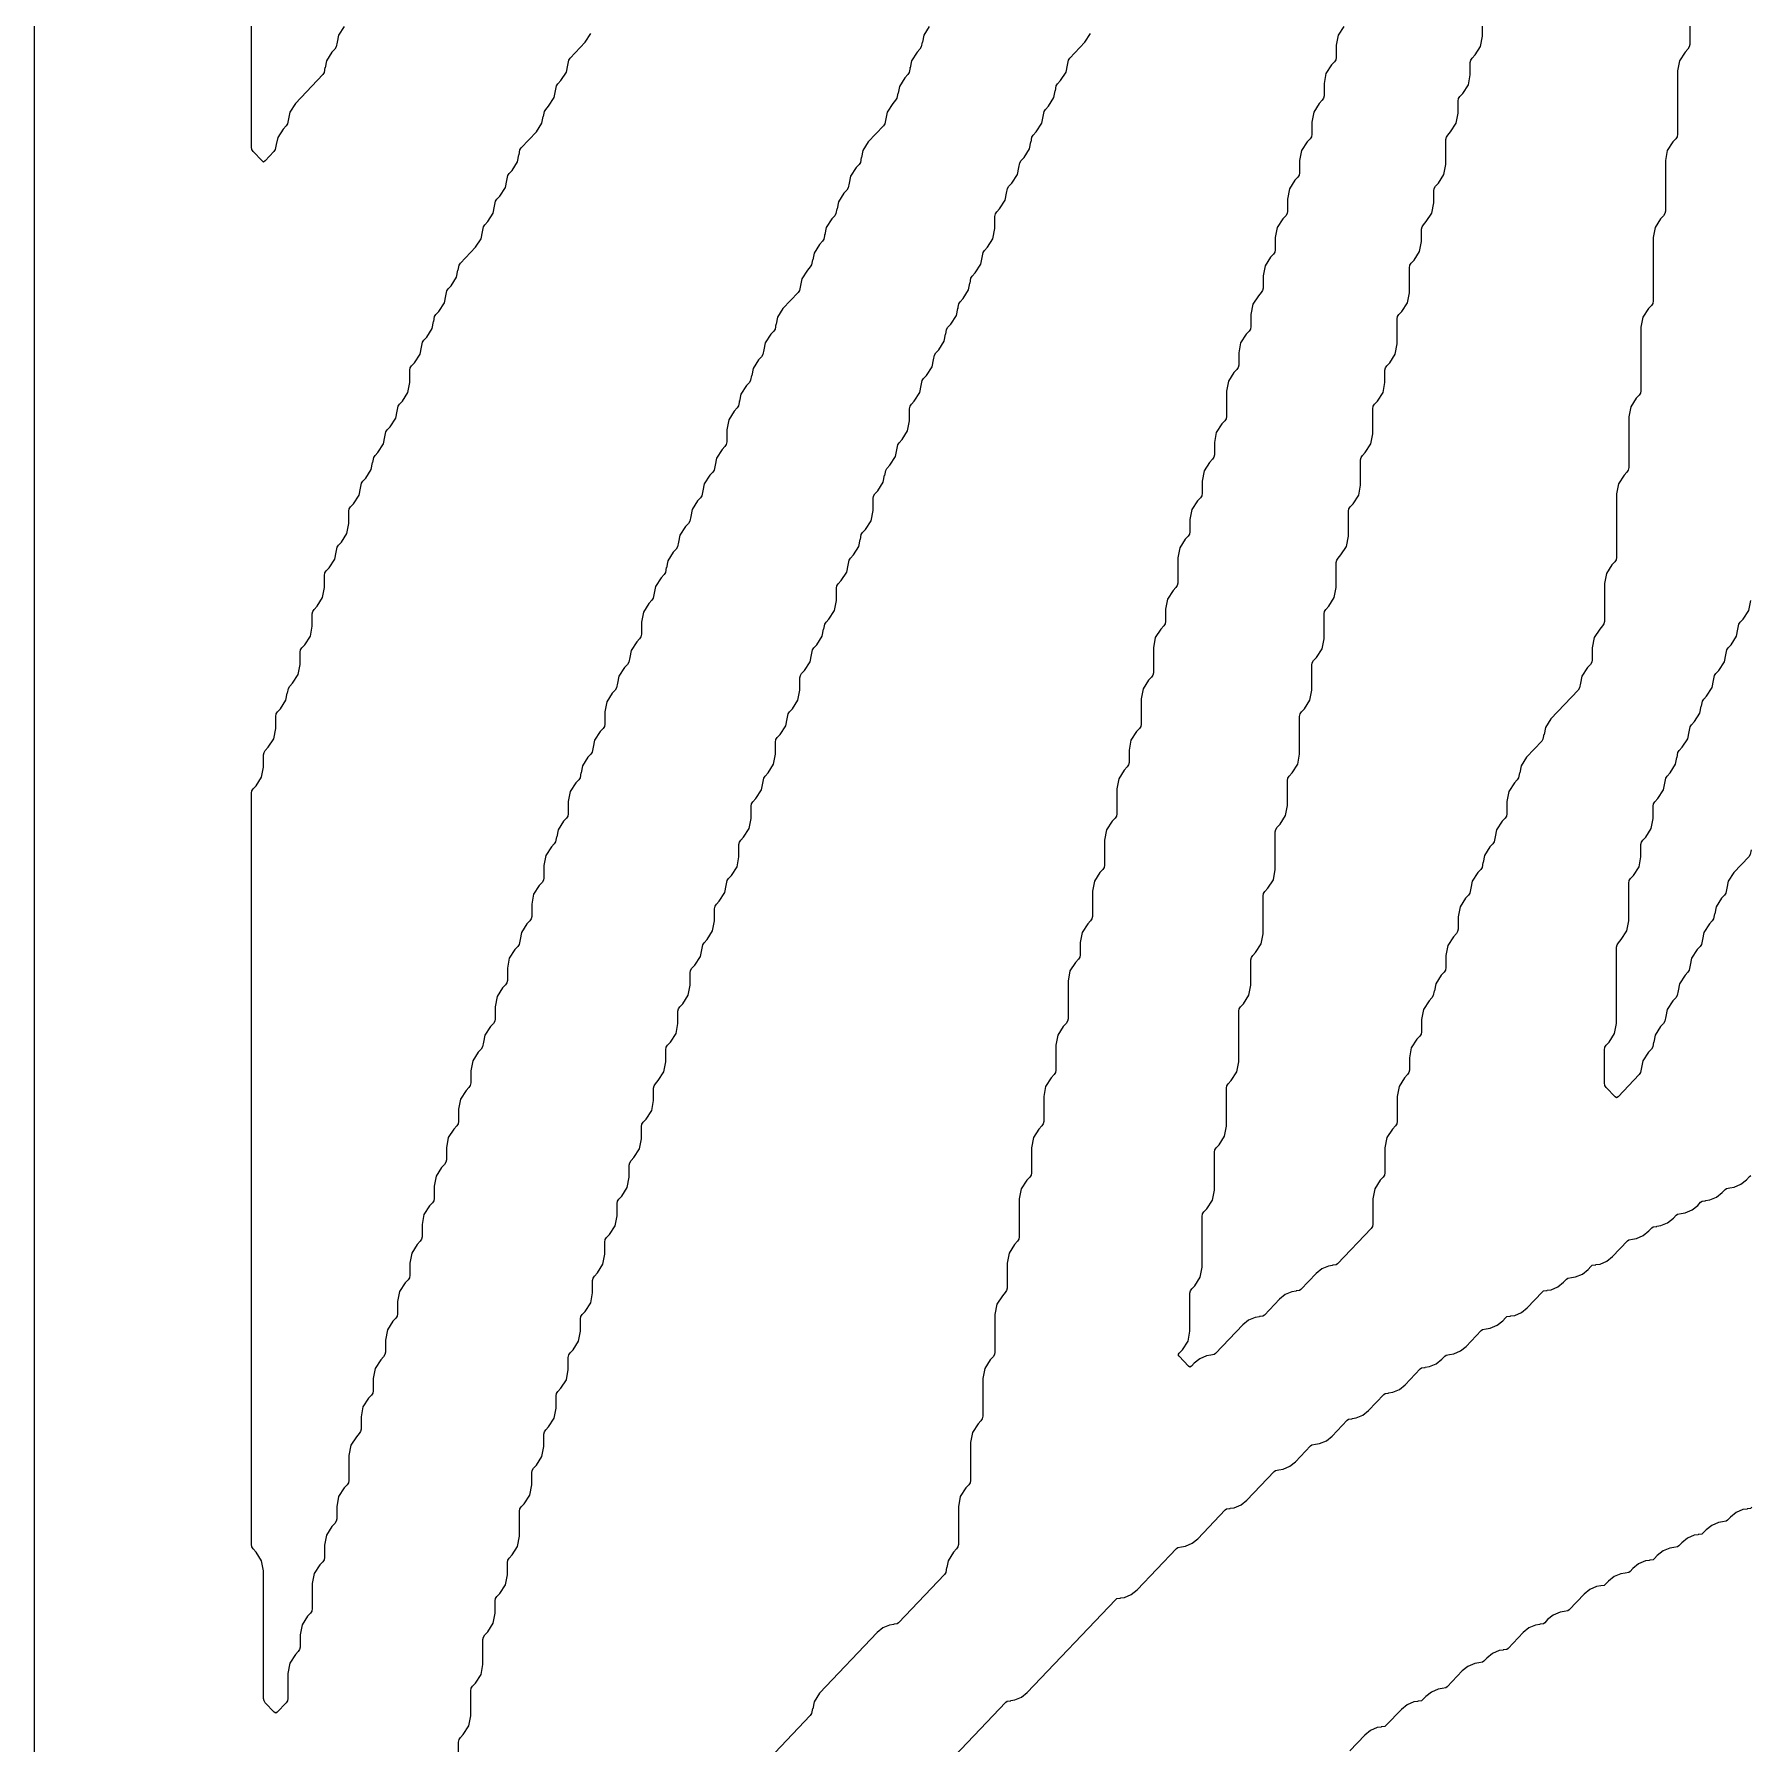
# Model space of a CAD drawing. Header units: millimetres. Extents: x 0 to 63, y 0 to 126.
# Drawn here: x 0 to 31.63, y 31.02 to 62.53 of the extents above; entities that cross this region are included whole.
import ezdxf

# ---------------------------------------------------------------- set-up
doc = ezdxf.new("R2010")
doc.units = ezdxf.units.MM
doc.layers.add('CUT', color=1, linetype='Continuous')

msp = doc.modelspace()

# ---------------------------------------------------------------- linework, layer by layer
at = {"layer": 'CUT'}
msp.add_lwpolyline([(50.134, 126), (42.134, 126), (42.134, 123), (21.134, 123), (21.134, 126), (13.134, 126), (13.134, 123), (0, 123), (0, 3), (13.134, 3), (13.134, 0), (21.134, 0), (21.134, 3), (42.134, 3), (42.134, 0), (50.134, 0), (50.134, 3), (63.2679, 3), (63.2679, 123), (50.134, 123)], close=True, dxfattribs=at)
for points in [[(5.7103, 62.6722), (5.6084, 62.5132), (5.5837, 62.3852), (5.5817, 62.3856), (5.5642, 62.2945), (5.5398, 62.2566), (5.4856, 62.1996), (5.3837, 62.0406), (5.3591, 61.9126), (5.357, 61.913), (5.3395, 61.822), (5.3152, 61.784), (4.8116, 61.2545), (4.7097, 61.0954), (4.6851, 60.9675), (4.683, 60.9679), (4.6655, 60.8768), (4.6412, 60.8389), (4.587, 60.7819), (4.485, 60.6229), (4.4604, 60.4949), (4.4583, 60.4953), (4.4408, 60.4042), (4.4165, 60.3663), (4.2527, 60.194), (4.2247, 60.1728), (4.1967, 60.194), (4.0328, 60.3663), (4.0085, 60.4042), (4, 60.4485), (4, 62.9523)], [(30.5106, 63.0365), (30.5106, 62.3388), (30.5021, 62.2945), (30.4778, 62.2566), (30.4236, 62.1996), (30.3217, 62.0406), (30.286, 61.8551), (30.286, 60.6848), (30.2775, 60.6405), (30.2531, 60.6026), (30.199, 60.5456), (30.097, 60.3866), (30.0613, 60.2011), (30.0613, 59.2671), (30.0528, 59.2228), (30.0285, 59.1849), (29.9743, 59.1279), (29.8723, 58.9689), (29.8366, 58.7834), (29.8366, 57.6131), (29.8281, 57.5688), (29.8038, 57.5309), (29.7496, 57.4739), (29.6477, 57.3149), (29.612, 57.1294), (29.612, 55.959), (29.6035, 55.9148), (29.5791, 55.8769), (29.525, 55.8199), (29.423, 55.6608), (29.3873, 55.4753), (29.3873, 54.5413), (29.3788, 54.4971), (29.3545, 54.4591), (29.3003, 54.4022), (29.1983, 54.2431), (29.1626, 54.0576), (29.1626, 52.8873), (29.1541, 52.8431), (29.1298, 52.8051), (29.0756, 52.7481), (28.9737, 52.5891), (28.938, 52.4036), (28.938, 51.7059), (28.9295, 51.6616), (28.9051, 51.6237), (28.851, 51.5667), (28.749, 51.4077), (28.7133, 51.2222), (28.7133, 50.997), (28.7048, 50.9528), (28.6805, 50.9148), (28.6263, 50.8578), (28.5243, 50.6988), (28.4997, 50.5708), (28.4976, 50.5712), (28.4801, 50.4802), (28.4558, 50.4423), (27.9523, 49.9127), (27.8503, 49.7537), (27.8257, 49.6257), (27.8236, 49.6261), (27.8061, 49.535), (27.7818, 49.4971), (27.503, 49.2038), (27.401, 49.0448), (27.3764, 48.9168), (27.3743, 48.9172), (27.3568, 48.8262), (27.3325, 48.7882), (27.2783, 48.7313), (27.1763, 48.5722), (27.1406, 48.3867), (27.1406, 48.1616), (27.1321, 48.1173), (27.1078, 48.0794), (27.0536, 48.0224), (26.9517, 47.8634), (26.927, 47.7354), (26.925, 47.7358), (26.9075, 47.6448), (26.8831, 47.6068), (26.829, 47.5498), (26.727, 47.3908), (26.7024, 47.2628), (26.7003, 47.2632), (26.6828, 47.1722), (26.6585, 47.1342), (26.6043, 47.0773), (26.5023, 46.9182), (26.4777, 46.7903), (26.4756, 46.7907), (26.4581, 46.6996), (26.4338, 46.6617), (26.3796, 46.6047), (26.2777, 46.4457), (26.242, 46.2602), (26.242, 46.035), (26.2335, 45.9907), (26.2091, 45.9528), (26.155, 45.8958), (26.053, 45.7368), (26.0173, 45.5513), (26.0173, 45.3261), (26.0088, 45.2819), (25.9845, 45.2439), (25.9303, 45.187), (25.8283, 45.0279), (25.8037, 44.9), (25.8016, 44.9004), (25.7841, 44.8093), (25.7598, 44.7714), (25.7056, 44.7144), (25.6037, 44.5554), (25.568, 44.3699), (25.568, 44.1447), (25.5595, 44.1004), (25.5351, 44.0625), (25.481, 44.0055), (25.379, 43.8465), (25.3433, 43.661), (25.3433, 43.4358), (25.3348, 43.3916), (25.3105, 43.3536), (25.2563, 43.2967), (25.1543, 43.1376), (25.1186, 42.9521), (25.1186, 42.4907), (25.1101, 42.4464), (25.0858, 42.4085), (25.0316, 42.3515), (24.9297, 42.1925), (24.894, 42.007), (24.894, 41.5455), (24.8855, 41.5013), (24.8611, 41.4634), (24.807, 41.4064), (24.705, 41.2473), (24.6693, 41.0618), (24.6693, 40.6004), (24.6608, 40.5561), (24.6365, 40.5182), (24.0186, 39.8684), (23.9935, 39.8482), (23.928, 39.8393), (23.9284, 39.8362), (23.8517, 39.8257), (23.7279, 39.7726), (23.6228, 39.6884), (23.3446, 39.3958), (23.3195, 39.3757), (23.254, 39.3668), (23.2544, 39.3636), (23.1777, 39.3532), (23.0539, 39.3001), (22.9488, 39.2158), (22.6706, 38.9232), (22.6455, 38.9031), (22.58, 38.8942), (22.5804, 38.891), (22.5037, 38.8806), (22.3799, 38.8275), (22.2748, 38.7433), (21.772, 38.2144), (21.7468, 38.1942), (21.6813, 38.1853), (21.6817, 38.1822), (21.605, 38.1717), (21.4813, 38.1186), (21.3762, 38.0344), (21.3273, 37.983), (21.2993, 37.9618), (21.2713, 37.983), (21.1009, 38.1623), (21.0817, 38.1899), (21.1009, 38.2175), (21.1617, 38.2814), (21.2636, 38.4404), (21.2993, 38.6259), (21.2993, 39.3237), (21.3078, 39.3679), (21.3322, 39.4058), (21.3863, 39.4628), (21.4883, 39.6219), (21.524, 39.8074), (21.524, 40.7414), (21.5325, 40.7856), (21.5568, 40.8236), (21.611, 40.8805), (21.713, 41.0396), (21.7487, 41.2251), (21.7487, 41.9228), (21.7572, 41.9671), (21.7815, 42.005), (21.8357, 42.062), (21.9376, 42.221), (21.9733, 42.4065), (21.9733, 43.1042), (21.9818, 43.1485), (22.0062, 43.1864), (22.0603, 43.2434), (22.1623, 43.4024), (22.198, 43.5879), (22.198, 44.522), (22.2065, 44.5662), (22.2308, 44.6042), (22.285, 44.6611), (22.387, 44.8202), (22.4226, 45.0057), (22.4226, 45.4671), (22.4312, 45.5114), (22.4555, 45.5493), (22.5097, 45.6063), (22.6116, 45.7653), (22.6473, 45.9508), (22.6473, 46.6485), (22.6558, 46.6928), (22.6802, 46.7307), (22.7343, 46.7877), (22.8363, 46.9467), (22.872, 47.1323), (22.872, 47.83), (22.8805, 47.8742), (22.9048, 47.9122), (22.959, 47.9692), (23.061, 48.1282), (23.0966, 48.3137), (23.0966, 48.7751), (23.1052, 48.8194), (23.1295, 48.8573), (23.1837, 48.9143), (23.2856, 49.0733), (23.3213, 49.2588), (23.3213, 49.9566), (23.3298, 50.0008), (23.3542, 50.0388), (23.4083, 50.0957), (23.5103, 50.2548), (23.546, 50.4403), (23.546, 50.9017), (23.5545, 50.946), (23.5788, 50.9839), (23.633, 51.0409), (23.735, 51.1999), (23.7706, 51.3854), (23.7706, 51.8469), (23.7792, 51.8911), (23.8035, 51.9291), (23.8577, 51.986), (23.9596, 52.1451), (23.9953, 52.3306), (23.9953, 52.792), (24.0038, 52.8363), (24.0282, 52.8742), (24.0823, 52.9312), (24.1843, 53.0902), (24.22, 53.2757), (24.22, 53.7372), (24.2285, 53.7814), (24.2528, 53.8193), (24.307, 53.8763), (24.409, 54.0354), (24.4446, 54.2209), (24.4446, 54.6823), (24.4532, 54.7266), (24.4775, 54.7645), (24.5317, 54.8215), (24.6336, 54.9805), (24.6693, 55.166), (24.6693, 55.6274), (24.6778, 55.6717), (24.7022, 55.7096), (24.7563, 55.7666), (24.8583, 55.9256), (24.894, 56.1112), (24.894, 56.3363), (24.9025, 56.3806), (24.9268, 56.4185), (24.981, 56.4755), (25.083, 56.6345), (25.1186, 56.82), (25.1186, 57.2815), (25.1272, 57.3257), (25.1515, 57.3637), (25.2057, 57.4206), (25.3076, 57.5797), (25.3433, 57.7652), (25.3433, 58.2266), (25.3518, 58.2709), (25.3762, 58.3088), (25.4303, 58.3658), (25.5323, 58.5248), (25.568, 58.7103), (25.568, 58.9355), (25.5765, 58.9797), (25.6008, 59.0177), (25.655, 59.0746), (25.757, 59.2337), (25.7926, 59.4192), (25.7926, 59.6443), (25.8012, 59.6886), (25.8255, 59.7265), (25.8797, 59.7835), (25.9816, 59.9425), (26.0173, 60.128), (26.0173, 60.5895), (26.0258, 60.6337), (26.0502, 60.6717), (26.1043, 60.7286), (26.2063, 60.8877), (26.242, 61.0732), (26.242, 61.2983), (26.2505, 61.3426), (26.2748, 61.3805), (26.329, 61.4375), (26.431, 61.5965), (26.4666, 61.782), (26.4666, 62.0072), (26.4752, 62.0515), (26.4995, 62.0894), (26.5537, 62.1464), (26.6556, 62.3054), (26.6913, 62.4909), (26.6913, 62.7161)], [(16.4943, 62.6722), (16.3923, 62.5132), (16.3677, 62.3852), (16.3657, 62.3856), (16.3481, 62.2945), (16.3238, 62.2566), (16.2696, 62.1996), (16.1677, 62.0406), (16.1431, 61.9126), (16.141, 61.913), (16.1235, 61.822), (16.0992, 61.784), (16.045, 61.727), (15.943, 61.568), (15.9184, 61.44), (15.9163, 61.4404), (15.8988, 61.3494), (15.8745, 61.3115), (15.8203, 61.2545), (15.7183, 61.0954), (15.6937, 60.9675), (15.6917, 60.9679), (15.6741, 60.8768), (15.6498, 60.8389), (15.371, 60.5456), (15.269, 60.3866), (15.2444, 60.2586), (15.2423, 60.259), (15.2248, 60.168), (15.2005, 60.13), (15.1463, 60.073), (15.0443, 59.914), (15.0197, 59.786), (15.0177, 59.7864), (15.0001, 59.6954), (14.9758, 59.6574), (14.9216, 59.6005), (14.8197, 59.4414), (14.7951, 59.3135), (14.793, 59.3139), (14.7755, 59.2228), (14.7512, 59.1849), (14.697, 59.1279), (14.595, 58.9689), (14.5704, 58.8409), (14.5683, 58.8413), (14.5508, 58.7502), (14.5265, 58.7123), (14.4723, 58.6553), (14.3703, 58.4963), (14.3457, 58.3683), (14.3437, 58.3687), (14.3261, 58.2777), (14.3018, 58.2397), (14.2476, 58.1827), (14.1457, 58.0237), (14.1211, 57.8957), (14.119, 57.8961), (14.1015, 57.8051), (14.0772, 57.7672), (13.7983, 57.4739), (13.6963, 57.3149), (13.6717, 57.1869), (13.6697, 57.1873), (13.6521, 57.0962), (13.6278, 57.0583), (13.5736, 57.0013), (13.4717, 56.8423), (13.4471, 56.7143), (13.445, 56.7147), (13.4275, 56.6237), (13.4032, 56.5857), (13.349, 56.5287), (13.247, 56.3697), (13.2224, 56.2417), (13.2203, 56.2421), (13.2028, 56.1511), (13.1785, 56.1131), (13.1243, 56.0562), (13.0223, 55.8971), (12.9977, 55.7692), (12.9957, 55.7696), (12.9781, 55.6785), (12.9538, 55.6406), (12.8996, 55.5836), (12.7977, 55.4246), (12.762, 55.2391), (12.762, 55.0139), (12.7535, 54.9696), (12.7292, 54.9317), (12.675, 54.8747), (12.573, 54.7157), (12.5484, 54.5877), (12.5463, 54.5881), (12.5288, 54.4971), (12.5045, 54.4591), (12.4503, 54.4022), (12.3483, 54.2431), (12.3237, 54.1152), (12.3217, 54.1156), (12.3041, 54.0245), (12.2798, 53.9866), (12.2256, 53.9296), (12.1237, 53.7706), (12.0991, 53.6426), (12.097, 53.643), (12.0795, 53.5519), (12.0552, 53.514), (12.001, 53.457), (11.899, 53.298), (11.8744, 53.17), (11.8723, 53.1704), (11.8548, 53.0794), (11.8305, 53.0414), (11.7763, 52.9844), (11.6743, 52.8254), (11.6497, 52.6974), (11.6477, 52.6978), (11.6301, 52.6068), (11.6058, 52.5688), (11.5516, 52.5119), (11.4497, 52.3528), (11.4251, 52.2249), (11.423, 52.2253), (11.4055, 52.1342), (11.3812, 52.0963), (11.327, 52.0393), (11.225, 51.8803), (11.1893, 51.6948), (11.1893, 51.4696), (11.1808, 51.4253), (11.1565, 51.3874), (11.1023, 51.3304), (11.0003, 51.1714), (10.9757, 51.0434), (10.9737, 51.0438), (10.9561, 50.9528), (10.9318, 50.9148), (10.8776, 50.8578), (10.7757, 50.6988), (10.7511, 50.5708), (10.749, 50.5712), (10.7315, 50.4802), (10.7072, 50.4423), (10.653, 50.3853), (10.551, 50.2262), (10.5153, 50.0407), (10.5153, 49.8156), (10.5068, 49.7713), (10.4825, 49.7334), (10.4283, 49.6764), (10.3263, 49.5174), (10.3017, 49.3894), (10.2997, 49.3898), (10.2821, 49.2988), (10.2578, 49.2608), (10.2036, 49.2038), (10.1017, 49.0448), (10.0771, 48.9168), (10.075, 48.9172), (10.0575, 48.8262), (10.0332, 48.7882), (9.979, 48.7313), (9.877, 48.5722), (9.8413, 48.3867), (9.8413, 48.1616), (9.8328, 48.1173), (9.8085, 48.0794), (9.7543, 48.0224), (9.6523, 47.8634), (9.6277, 47.7354), (9.6257, 47.7358), (9.6081, 47.6448), (9.5838, 47.6068), (9.5296, 47.5498), (9.4277, 47.3908), (9.392, 47.2053), (9.392, 46.9801), (9.3835, 46.9359), (9.3592, 46.898), (9.305, 46.841), (9.203, 46.6819), (9.1673, 46.4964), (9.1673, 46.2713), (9.1588, 46.227), (9.1345, 46.1891), (9.0803, 46.1321), (8.9783, 45.9731), (8.9537, 45.8451), (8.9517, 45.8455), (8.9341, 45.7545), (8.9098, 45.7165), (8.8556, 45.6595), (8.7537, 45.5005), (8.718, 45.315), (8.718, 45.0898), (8.7095, 45.0456), (8.6852, 45.0077), (8.631, 44.9507), (8.529, 44.7916), (8.4933, 44.6061), (8.4933, 44.381), (8.4848, 44.3367), (8.4605, 44.2988), (8.4063, 44.2418), (8.3043, 44.0828), (8.2797, 43.9548), (8.2777, 43.9552), (8.2601, 43.8642), (8.2358, 43.8262), (8.1816, 43.7692), (8.0797, 43.6102), (8.044, 43.4247), (8.044, 43.1996), (8.0355, 43.1553), (8.0112, 43.1174), (7.957, 43.0604), (7.855, 42.9014), (7.8193, 42.7158), (7.8193, 42.4907), (7.8108, 42.4464), (7.7865, 42.4085), (7.7323, 42.3515), (7.6303, 42.1925), (7.5947, 42.007), (7.5947, 41.7818), (7.5862, 41.7376), (7.5618, 41.6996), (7.5076, 41.6427), (7.4057, 41.4836), (7.37, 41.2981), (7.37, 41.073), (7.3615, 41.0287), (7.3372, 40.9908), (7.283, 40.9338), (7.181, 40.7748), (7.1453, 40.5893), (7.1453, 40.3641), (7.1368, 40.3199), (7.1125, 40.2819), (7.0583, 40.2249), (6.9563, 40.0659), (6.9207, 39.8804), (6.9207, 39.6553), (6.9122, 39.611), (6.8878, 39.5731), (6.8336, 39.5161), (6.7317, 39.3571), (6.696, 39.1715), (6.696, 38.9464), (6.6875, 38.9021), (6.6632, 38.8642), (6.609, 38.8072), (6.507, 38.6482), (6.4713, 38.4627), (6.4713, 38.2375), (6.4628, 38.1933), (6.4385, 38.1553), (6.3843, 38.0984), (6.2824, 37.9393), (6.2467, 37.7538), (6.2467, 37.5287), (6.2382, 37.4844), (6.2138, 37.4465), (6.1596, 37.3895), (6.0577, 37.2305), (6.022, 37.045), (6.022, 36.8198), (6.0135, 36.7756), (5.9892, 36.7376), (5.935, 36.6806), (5.833, 36.5216), (5.7973, 36.3361), (5.7973, 35.8747), (5.7888, 35.8304), (5.7645, 35.7925), (5.7103, 35.7355), (5.6084, 35.5765), (5.5727, 35.391), (5.5727, 35.1658), (5.5642, 35.1215), (5.5398, 35.0836), (5.4856, 35.0266), (5.3837, 34.8676), (5.348, 34.6821), (5.348, 34.4569), (5.3395, 34.4127), (5.3152, 34.3747), (5.261, 34.3178), (5.159, 34.1587), (5.1233, 33.9732), (5.1233, 33.5118), (5.1148, 33.4675), (5.0905, 33.4296), (5.0363, 33.3726), (4.9344, 33.2136), (4.8987, 33.0281), (4.8987, 32.8029), (4.8902, 32.7587), (4.8658, 32.7207), (4.8116, 32.6638), (4.7097, 32.5047), (4.674, 32.3192), (4.674, 31.8578), (4.6655, 31.8135), (4.6412, 31.7756), (4.4773, 31.6033), (4.4493, 31.5821), (4.4213, 31.6033), (4.2575, 31.7756), (4.2332, 31.8135), (4.2247, 31.8578), (4.2247, 34.2095), (4.189, 34.395), (4.087, 34.5541), (4.0328, 34.611), (4.0085, 34.649), (4, 34.6932), (4, 48.5388), (4.0085, 48.5831), (4.0328, 48.621), (4.087, 48.678), (4.189, 48.837), (4.2247, 49.0225), (4.2247, 49.2477), (4.2332, 49.292), (4.2575, 49.3299), (4.3117, 49.3869), (4.4136, 49.5459), (4.4493, 49.7314), (4.4493, 49.9566), (4.4578, 50.0008), (4.4822, 50.0388), (4.5364, 50.0957), (4.6383, 50.2548), (4.6629, 50.3827), (4.665, 50.3823), (4.6825, 50.4734), (4.7068, 50.5113), (4.761, 50.5683), (4.863, 50.7273), (4.8987, 50.9128), (4.8987, 51.138), (4.9072, 51.1823), (4.9315, 51.2202), (4.9857, 51.2772), (5.0876, 51.4362), (5.1233, 51.6217), (5.1233, 51.8469), (5.1318, 51.8911), (5.1562, 51.9291), (5.2103, 51.986), (5.3123, 52.1451), (5.348, 52.3306), (5.348, 52.5557), (5.3565, 52.6), (5.3808, 52.6379), (5.435, 52.6949), (5.537, 52.8539), (5.5616, 52.9819), (5.5637, 52.9815), (5.5812, 53.0725), (5.6055, 53.1105), (5.6597, 53.1675), (5.7616, 53.3265), (5.7973, 53.512), (5.7973, 53.7372), (5.8058, 53.7814), (5.8302, 53.8193), (5.8843, 53.8763), (5.9863, 54.0354), (6.0109, 54.1633), (6.013, 54.1629), (6.0305, 54.254), (6.0548, 54.2919), (6.109, 54.3489), (6.211, 54.5079), (6.2356, 54.6359), (6.2377, 54.6355), (6.2552, 54.7266), (6.2795, 54.7645), (6.3337, 54.8215), (6.4356, 54.9805), (6.4603, 55.1085), (6.4623, 55.1081), (6.4798, 55.1991), (6.5042, 55.2371), (6.5583, 55.2941), (6.6603, 55.4531), (6.6849, 55.581), (6.687, 55.5807), (6.7045, 55.6717), (6.7288, 55.7096), (6.783, 55.7666), (6.885, 55.9256), (6.9207, 56.1112), (6.9207, 56.3363), (6.9292, 56.3806), (6.9535, 56.4185), (7.0077, 56.4755), (7.1096, 56.6345), (7.1343, 56.7625), (7.1363, 56.7621), (7.1538, 56.8531), (7.1782, 56.8911), (7.2323, 56.9481), (7.3343, 57.1071), (7.3589, 57.2351), (7.361, 57.2347), (7.3785, 57.3257), (7.4028, 57.3637), (7.457, 57.4206), (7.559, 57.5797), (7.5836, 57.7076), (7.5857, 57.7072), (7.6032, 57.7983), (7.6275, 57.8362), (7.6817, 57.8932), (7.7836, 58.0522), (7.8083, 58.1802), (7.8103, 58.1798), (7.8278, 58.2709), (7.8522, 58.3088), (8.131, 58.6021), (8.233, 58.7611), (8.2576, 58.8891), (8.2597, 58.8887), (8.2772, 58.9797), (8.3015, 59.0177), (8.3557, 59.0746), (8.4576, 59.2337), (8.4823, 59.3616), (8.4843, 59.3612), (8.5018, 59.4523), (8.5262, 59.4902), (8.5803, 59.5472), (8.6823, 59.7062), (8.7069, 59.8342), (8.709, 59.8338), (8.7265, 59.9249), (8.7508, 59.9628), (8.805, 60.0198), (8.907, 60.1788), (8.9316, 60.3068), (8.9337, 60.3064), (8.9512, 60.3974), (8.9755, 60.4354), (9.2543, 60.7286), (9.3563, 60.8877), (9.3809, 61.0156), (9.383, 61.0153), (9.4005, 61.1063), (9.4248, 61.1442), (9.479, 61.2012), (9.581, 61.3602), (9.6056, 61.4882), (9.6077, 61.4878), (9.6252, 61.5789), (9.6495, 61.6168), (9.7037, 61.6738), (9.8056, 61.8328), (9.8303, 61.9608), (9.8323, 61.9604), (9.8498, 62.0515), (9.8742, 62.0894), (10.153, 62.3827), (10.255, 62.5417)], [(24.133, 62.6722), (24.031, 62.5132), (23.9953, 62.3277), (23.9953, 62.1025), (23.9868, 62.0583), (23.9625, 62.0203), (23.9083, 61.9633), (23.8063, 61.8043), (23.7706, 61.6188), (23.7706, 61.3936), (23.7621, 61.3494), (23.7378, 61.3115), (23.6836, 61.2545), (23.5817, 61.0954), (23.546, 60.9099), (23.546, 60.6848), (23.5375, 60.6405), (23.5131, 60.6026), (23.459, 60.5456), (23.357, 60.3866), (23.3213, 60.2011), (23.3213, 59.9759), (23.3128, 59.9317), (23.2885, 59.8937), (23.2343, 59.8368), (23.1323, 59.6777), (23.0966, 59.4922), (23.0966, 59.2671), (23.0881, 59.2228), (23.0638, 59.1849), (23.0096, 59.1279), (22.9077, 58.9689), (22.872, 58.7834), (22.872, 58.5582), (22.8635, 58.5139), (22.8391, 58.476), (22.785, 58.419), (22.683, 58.26), (22.6473, 58.0745), (22.6473, 57.8493), (22.6388, 57.8051), (22.6145, 57.7672), (22.5603, 57.7102), (22.4583, 57.5511), (22.4226, 57.3656), (22.4226, 57.1405), (22.4141, 57.0962), (22.3898, 57.0583), (22.3356, 57.0013), (22.2337, 56.8423), (22.198, 56.6568), (22.198, 56.4316), (22.1895, 56.3874), (22.1651, 56.3494), (22.111, 56.2924), (22.009, 56.1334), (21.9733, 55.9479), (21.9733, 55.4865), (21.9648, 55.4422), (21.9405, 55.4043), (21.8863, 55.3473), (21.7843, 55.1883), (21.7487, 55.0028), (21.7487, 54.7776), (21.7401, 54.7334), (21.7158, 54.6954), (21.6616, 54.6384), (21.5597, 54.4794), (21.524, 54.2939), (21.524, 54.0688), (21.5155, 54.0245), (21.4911, 53.9866), (21.437, 53.9296), (21.335, 53.7706), (21.2993, 53.585), (21.2993, 53.3599), (21.2908, 53.3156), (21.2665, 53.2777), (21.2123, 53.2207), (21.1103, 53.0617), (21.0747, 52.8762), (21.0747, 52.4147), (21.0661, 52.3705), (21.0418, 52.3326), (20.9876, 52.2756), (20.8857, 52.1165), (20.85, 51.931), (20.85, 51.7059), (20.8415, 51.6616), (20.8171, 51.6237), (20.763, 51.5667), (20.661, 51.4077), (20.6253, 51.2222), (20.6253, 50.7607), (20.6168, 50.7165), (20.5925, 50.6785), (20.5383, 50.6216), (20.4363, 50.4625), (20.4007, 50.277), (20.4007, 49.8156), (20.3921, 49.7713), (20.3678, 49.7334), (20.3136, 49.6764), (20.2117, 49.5174), (20.176, 49.3319), (20.176, 49.1067), (20.1675, 49.0625), (20.1431, 49.0245), (20.089, 48.9676), (19.987, 48.8085), (19.9513, 48.623), (19.9513, 48.1616), (19.9428, 48.1173), (19.9185, 48.0794), (19.8643, 48.0224), (19.7623, 47.8634), (19.7267, 47.6779), (19.7267, 47.2164), (19.7181, 47.1722), (19.6938, 47.1342), (19.6396, 47.0773), (19.5377, 46.9182), (19.502, 46.7327), (19.502, 46.2713), (19.4935, 46.227), (19.4691, 46.1891), (19.415, 46.1321), (19.313, 45.9731), (19.2773, 45.7876), (19.2773, 45.5624), (19.2688, 45.5182), (19.2445, 45.4802), (19.1903, 45.4232), (19.0883, 45.2642), (19.0527, 45.0787), (19.0527, 44.381), (19.0441, 44.3367), (19.0198, 44.2988), (18.9656, 44.2418), (18.8637, 44.0828), (18.828, 43.8973), (18.828, 43.4358), (18.8195, 43.3916), (18.7951, 43.3536), (18.741, 43.2967), (18.639, 43.1376), (18.6033, 42.9521), (18.6033, 42.4907), (18.5948, 42.4464), (18.5705, 42.4085), (18.5163, 42.3515), (18.4143, 42.1925), (18.3787, 42.007), (18.3787, 41.5455), (18.3701, 41.5013), (18.3458, 41.4634), (18.2916, 41.4064), (18.1897, 41.2473), (18.154, 41.0618), (18.154, 40.3641), (18.1455, 40.3199), (18.1211, 40.2819), (18.067, 40.2249), (17.965, 40.0659), (17.9293, 39.8804), (17.9293, 39.419), (17.9208, 39.3747), (17.8965, 39.3368), (17.8423, 39.2798), (17.7403, 39.1208), (17.7047, 38.9353), (17.7047, 38.2375), (17.6961, 38.1933), (17.6718, 38.1553), (17.6176, 38.0984), (17.5157, 37.9393), (17.48, 37.7538), (17.48, 37.0561), (17.4715, 37.0118), (17.4471, 36.9739), (17.393, 36.9169), (17.291, 36.7579), (17.2553, 36.5724), (17.2553, 35.8747), (17.2468, 35.8304), (17.2225, 35.7925), (17.1683, 35.7355), (17.0663, 35.5765), (17.0307, 35.391), (17.0307, 34.6932), (17.0221, 34.649), (16.9978, 34.611), (16.9436, 34.5541), (16.8417, 34.395), (16.8171, 34.2671), (16.815, 34.2674), (16.7975, 34.1764), (16.7732, 34.1385), (15.9306, 33.2524), (15.9055, 33.2322), (15.84, 33.2233), (15.8404, 33.2201), (15.7637, 33.2097), (15.6399, 33.1566), (15.5348, 33.0724), (14.4723, 31.9549), (14.3703, 31.7959), (14.3457, 31.6679), (14.3437, 31.6683), (14.3261, 31.5772), (14.3018, 31.5393), (12.675, 29.8283)], [(7.8193, 30.5922), (7.8193, 31.0536), (7.8278, 31.0979), (7.8522, 31.1358), (7.9063, 31.1928), (8.0083, 31.3518), (8.044, 31.5373), (8.044, 31.9988), (8.0525, 32.043), (8.0768, 32.0809), (8.131, 32.1379), (8.233, 32.297), (8.2687, 32.4825), (8.2687, 32.9439), (8.2772, 32.9882), (8.3015, 33.0261), (8.3557, 33.0831), (8.4576, 33.2421), (8.4933, 33.4276), (8.4933, 33.6528), (8.5018, 33.697), (8.5262, 33.735), (8.5803, 33.7919), (8.6823, 33.951), (8.718, 34.1365), (8.718, 34.3616), (8.7265, 34.4059), (8.7508, 34.4438), (8.805, 34.5008), (8.907, 34.6598), (8.9427, 34.8453), (8.9427, 35.3068), (8.9512, 35.351), (8.9755, 35.389), (9.0297, 35.4459), (9.1316, 35.605), (9.1673, 35.7905), (9.1673, 36.0156), (9.1758, 36.0599), (9.2002, 36.0978), (9.2543, 36.1548), (9.3563, 36.3138), (9.392, 36.4993), (9.392, 36.7245), (9.4005, 36.7688), (9.4248, 36.8067), (9.479, 36.8637), (9.581, 37.0227), (9.6167, 37.2082), (9.6167, 37.4334), (9.6252, 37.4776), (9.6495, 37.5155), (9.7037, 37.5725), (9.8056, 37.7316), (9.8413, 37.9171), (9.8413, 38.1422), (9.8498, 38.1865), (9.8742, 38.2244), (9.9283, 38.2814), (10.0303, 38.4404), (10.066, 38.6259), (10.066, 38.8511), (10.0745, 38.8953), (10.0988, 38.9333), (10.153, 38.9903), (10.255, 39.1493), (10.2907, 39.3348), (10.2907, 39.5599), (10.2992, 39.6042), (10.3235, 39.6421), (10.3777, 39.6991), (10.4796, 39.8581), (10.5153, 40.0436), (10.5153, 40.2688), (10.5238, 40.3131), (10.5482, 40.351), (10.6023, 40.408), (10.7043, 40.567), (10.74, 40.7525), (10.74, 40.9777), (10.7485, 41.0219), (10.7728, 41.0599), (10.827, 41.1168), (10.929, 41.2759), (10.9647, 41.4614), (10.9647, 41.6865), (10.9732, 41.7308), (10.9975, 41.7687), (11.0517, 41.8257), (11.1536, 41.9847), (11.1893, 42.1702), (11.1893, 42.3954), (11.1978, 42.4396), (11.2222, 42.4776), (11.2763, 42.5346), (11.3783, 42.6936), (11.414, 42.8791), (11.414, 43.1042), (11.4225, 43.1485), (11.4468, 43.1864), (11.501, 43.2434), (11.603, 43.4024), (11.6387, 43.5879), (11.6387, 43.8131), (11.6472, 43.8574), (11.6715, 43.8953), (11.7257, 43.9523), (11.8276, 44.1113), (11.8633, 44.2968), (11.8633, 44.522), (11.8718, 44.5662), (11.8962, 44.6042), (11.9503, 44.6611), (12.0523, 44.8202), (12.088, 45.0057), (12.088, 45.2308), (12.0965, 45.2751), (12.1208, 45.313), (12.175, 45.37), (12.277, 45.529), (12.3016, 45.657), (12.3037, 45.6566), (12.3212, 45.7477), (12.3455, 45.7856), (12.3997, 45.8426), (12.5016, 46.0016), (12.5373, 46.1871), (12.5373, 46.4123), (12.5458, 46.4565), (12.5702, 46.4945), (12.6243, 46.5514), (12.7263, 46.7105), (12.7509, 46.8384), (12.753, 46.838), (12.7705, 46.9291), (12.7948, 46.967), (12.849, 47.024), (12.951, 47.183), (12.9867, 47.3685), (12.9867, 47.5937), (12.9952, 47.6379), (13.0195, 47.6759), (13.0737, 47.7329), (13.1756, 47.8919), (13.2113, 48.0774), (13.2113, 48.3026), (13.2198, 48.3468), (13.2442, 48.3847), (13.2983, 48.4417), (13.4003, 48.6008), (13.4249, 48.7287), (13.427, 48.7283), (13.4445, 48.8194), (13.4688, 48.8573), (13.523, 48.9143), (13.625, 49.0733), (13.6607, 49.2588), (13.6607, 49.484), (13.6692, 49.5282), (13.6935, 49.5662), (13.7477, 49.6232), (13.8496, 49.7822), (13.8743, 49.9102), (13.8763, 49.9098), (13.8938, 50.0008), (13.9182, 50.0388), (13.9723, 50.0957), (14.0743, 50.2548), (14.11, 50.4403), (14.11, 50.6654), (14.1185, 50.7097), (14.1428, 50.7476), (14.197, 50.8046), (14.299, 50.9636), (14.3236, 51.0916), (14.3257, 51.0912), (14.3432, 51.1823), (14.3675, 51.2202), (14.4217, 51.2772), (14.5236, 51.4362), (14.5483, 51.5642), (14.5503, 51.5638), (14.5678, 51.6548), (14.5922, 51.6928), (14.6463, 51.7497), (14.7483, 51.9088), (14.784, 52.0943), (14.784, 52.3194), (14.7925, 52.3637), (14.8168, 52.4016), (14.871, 52.4586), (14.973, 52.6176), (14.9976, 52.7456), (14.9997, 52.7452), (15.0172, 52.8363), (15.0415, 52.8742), (15.0957, 52.9312), (15.1976, 53.0902), (15.2223, 53.2182), (15.2243, 53.2178), (15.2418, 53.3088), (15.2662, 53.3468), (15.3203, 53.4038), (15.4223, 53.5628), (15.458, 53.7483), (15.458, 53.9734), (15.4665, 54.0177), (15.4908, 54.0556), (15.545, 54.1126), (15.647, 54.2716), (15.6716, 54.3996), (15.6737, 54.3992), (15.6912, 54.4903), (15.7155, 54.5282), (15.7697, 54.5852), (15.8716, 54.7442), (15.8963, 54.8722), (15.8983, 54.8718), (15.9158, 54.9628), (15.9402, 55.0008), (15.9943, 55.0578), (16.0963, 55.2168), (16.132, 55.4023), (16.132, 55.6274), (16.1405, 55.6717), (16.1648, 55.7096), (16.219, 55.7666), (16.321, 55.9256), (16.3456, 56.0536), (16.3477, 56.0532), (16.3652, 56.1443), (16.3895, 56.1822), (16.4437, 56.2392), (16.5456, 56.3982), (16.5703, 56.5262), (16.5723, 56.5258), (16.5898, 56.6169), (16.6142, 56.6548), (16.6683, 56.7118), (16.7703, 56.8708), (16.7949, 56.9988), (16.797, 56.9984), (16.8145, 57.0894), (16.8388, 57.1274), (16.893, 57.1843), (16.995, 57.3434), (17.0196, 57.4713), (17.0217, 57.4709), (17.0392, 57.562), (17.0635, 57.5999), (17.1177, 57.6569), (17.2196, 57.8159), (17.2443, 57.9439), (17.2463, 57.9435), (17.2638, 58.0346), (17.2882, 58.0725), (17.3423, 58.1295), (17.4443, 58.2885), (17.4689, 58.4165), (17.471, 58.4161), (17.4885, 58.5071), (17.5128, 58.5451), (17.567, 58.6021), (17.669, 58.7611), (17.7047, 58.9466), (17.7047, 59.1718), (17.7132, 59.216), (17.7375, 59.2539), (17.7917, 59.3109), (17.8936, 59.47), (17.9183, 59.5979), (17.9203, 59.5975), (17.9378, 59.6886), (17.9622, 59.7265), (18.0163, 59.7835), (18.1183, 59.9425), (18.1429, 60.0705), (18.145, 60.0701), (18.1625, 60.1612), (18.1868, 60.1991), (18.241, 60.2561), (18.343, 60.4151), (18.3676, 60.5431), (18.3697, 60.5427), (18.3872, 60.6337), (18.4115, 60.6717), (18.4657, 60.7286), (18.5676, 60.8877), (18.5923, 61.0156), (18.5943, 61.0153), (18.6118, 61.1063), (18.6362, 61.1442), (18.6903, 61.2012), (18.7923, 61.3602), (18.8169, 61.4882), (18.819, 61.4878), (18.8365, 61.5789), (18.8608, 61.6168), (18.915, 61.6738), (19.017, 61.8328), (19.0416, 61.9608), (19.0437, 61.9604), (19.0612, 62.0515), (19.0855, 62.0894), (19.3643, 62.3827), (19.4663, 62.5417)], [(31.643, 47.4995), (31.6255, 47.4085), (31.6011, 47.3705), (31.3223, 47.0773), (31.2203, 46.9182), (31.1957, 46.7903), (31.1936, 46.7907), (31.1761, 46.6996), (31.1518, 46.6617), (31.0976, 46.6047), (30.9957, 46.4457), (30.971, 46.3177), (30.969, 46.3181), (30.9515, 46.227), (30.9271, 46.1891), (30.873, 46.1321), (30.771, 45.9731), (30.7464, 45.8451), (30.7443, 45.8455), (30.7268, 45.7545), (30.7025, 45.7165), (30.6483, 45.6595), (30.5463, 45.5005), (30.5217, 45.3725), (30.5196, 45.3729), (30.5021, 45.2819), (30.4778, 45.2439), (30.4236, 45.187), (30.3217, 45.0279), (30.297, 44.9), (30.295, 44.9004), (30.2775, 44.8093), (30.2531, 44.7714), (30.199, 44.7144), (30.097, 44.5554), (30.0724, 44.4274), (30.0703, 44.4278), (30.0528, 44.3367), (30.0285, 44.2988), (29.9743, 44.2418), (29.8723, 44.0828), (29.8477, 43.9548), (29.8456, 43.9552), (29.8281, 43.8642), (29.8038, 43.8262), (29.7496, 43.7692), (29.6477, 43.6102), (29.623, 43.4822), (29.621, 43.4826), (29.6035, 43.3916), (29.5791, 43.3536), (29.1906, 42.945), (29.1626, 42.9238), (29.1347, 42.945), (28.9708, 43.1174), (28.9465, 43.1553), (28.938, 43.1996), (28.938, 43.8131), (28.9465, 43.8574), (28.9708, 43.8953), (29.025, 43.9523), (29.127, 44.1113), (29.1626, 44.2968), (29.1626, 45.7034), (29.1712, 45.7477), (29.1955, 45.7856), (29.2497, 45.8426), (29.3516, 46.0016), (29.3873, 46.1871), (29.3873, 46.8848), (29.3958, 46.9291), (29.4201, 46.967), (29.4743, 47.024), (29.5763, 47.183), (29.612, 47.3685), (29.612, 47.5937), (29.6205, 47.6379), (29.6448, 47.6759), (29.699, 47.7329), (29.801, 47.8919), (29.8366, 48.0774), (29.8366, 48.3026), (29.8452, 48.3468), (29.8695, 48.3847), (29.9237, 48.4417), (30.0256, 48.6008), (30.0502, 48.7287), (30.0523, 48.7283), (30.0698, 48.8194), (30.0941, 48.8573), (30.1483, 48.9143), (30.2503, 49.0733), (30.2749, 49.2013), (30.277, 49.2009), (30.2945, 49.292), (30.3188, 49.3299), (30.373, 49.3869), (30.475, 49.5459), (30.4996, 49.6739), (30.5016, 49.6735), (30.5192, 49.7645), (30.5435, 49.8025), (30.5977, 49.8595), (30.6996, 50.0185), (30.7242, 50.1465), (30.7263, 50.1461), (30.7438, 50.2371), (30.7681, 50.275), (30.8223, 50.332), (30.9243, 50.4911), (30.9489, 50.619), (30.951, 50.6186), (30.9685, 50.7097), (30.9928, 50.7476), (31.047, 50.8046), (31.149, 50.9636), (31.1736, 51.0916), (31.1756, 51.0912), (31.1932, 51.1823), (31.2175, 51.2202), (31.2717, 51.2772), (31.3736, 51.4362), (31.3982, 51.5642), (31.4003, 51.5638), (31.4178, 51.6548), (31.4421, 51.6928), (31.4963, 51.7497), (31.5983, 51.9088), (31.634, 52.0943)], [(14.3675, 28.0641), (17.906, 31.7856), (17.9312, 31.8058), (17.9967, 31.8147), (17.9962, 31.8178), (18.0729, 31.8283), (18.1967, 31.8814), (18.3018, 31.9656), (19.928, 33.6759), (19.9532, 33.6961), (20.0187, 33.705), (20.0182, 33.7081), (20.0949, 33.7186), (20.2187, 33.7717), (20.3238, 33.8559), (21.0513, 34.6211), (21.0765, 34.6412), (21.142, 34.6501), (21.1416, 34.6533), (21.2183, 34.6637), (21.342, 34.7168), (21.4471, 34.801), (21.95, 35.3299), (21.9752, 35.3501), (22.0407, 35.359), (22.0402, 35.3621), (22.1169, 35.3726), (22.2407, 35.4257), (22.3458, 35.5099), (22.8487, 36.0388), (22.8738, 36.0589), (22.9393, 36.0678), (22.9389, 36.071), (23.0156, 36.0814), (23.1394, 36.1345), (23.2445, 36.2188), (23.5227, 36.5114), (23.5478, 36.5315), (23.6133, 36.5404), (23.6129, 36.5436), (23.6896, 36.554), (23.8134, 36.6071), (23.9185, 36.6913), (24.1967, 36.9839), (24.2218, 37.0041), (24.2873, 37.013), (24.2869, 37.0162), (24.3636, 37.0266), (24.4874, 37.0797), (24.5925, 37.1639), (24.8707, 37.4565), (24.8958, 37.4767), (24.9613, 37.4856), (24.9609, 37.4887), (25.0376, 37.4992), (25.1614, 37.5523), (25.2665, 37.6365), (25.5447, 37.9291), (25.5698, 37.9492), (25.6353, 37.9581), (25.6349, 37.9613), (25.7116, 37.9717), (25.8354, 38.0248), (25.9405, 38.1091), (25.994, 38.1654), (26.0192, 38.1855), (26.0847, 38.1944), (26.0842, 38.1976), (26.1609, 38.208), (26.2847, 38.2611), (26.3898, 38.3453), (26.668, 38.6379), (26.6932, 38.6581), (26.7587, 38.667), (26.7582, 38.6702), (26.8349, 38.6806), (26.9587, 38.7337), (27.0638, 38.8179), (27.1173, 38.8742), (27.1425, 38.8944), (27.208, 38.9033), (27.2076, 38.9065), (27.2842, 38.9169), (27.408, 38.97), (27.5131, 39.0542), (27.7913, 39.3468), (27.8165, 39.367), (27.882, 39.3759), (27.8816, 39.379), (27.9582, 39.3894), (28.082, 39.4426), (28.1871, 39.5268), (28.2407, 39.5831), (28.2658, 39.6033), (28.3313, 39.6122), (28.3309, 39.6153), (28.4076, 39.6257), (28.5314, 39.6788), (28.6365, 39.7631), (28.69, 39.8194), (28.7152, 39.8395), (28.7807, 39.8484), (28.7802, 39.8516), (28.8569, 39.862), (28.9807, 39.9151), (29.0858, 39.9994), (29.364, 40.2919), (29.3892, 40.3121), (29.4547, 40.321), (29.4542, 40.3242), (29.5309, 40.3346), (29.6547, 40.3877), (29.7598, 40.4719), (29.8133, 40.5282), (29.8385, 40.5484), (29.904, 40.5573), (29.9036, 40.5605), (29.9802, 40.5709), (30.104, 40.624), (30.2091, 40.7082), (30.2627, 40.7645), (30.2878, 40.7847), (30.3533, 40.7936), (30.3529, 40.7967), (30.4296, 40.8072), (30.5534, 40.8603), (30.6585, 40.9445), (30.712, 41.0008), (30.7372, 41.021), (30.8027, 41.0299), (30.8022, 41.033), (30.8789, 41.0435), (31.0027, 41.0966), (31.1078, 41.1808), (31.1613, 41.2371), (31.1865, 41.2573), (31.252, 41.2662), (31.2516, 41.2693), (31.3282, 41.2797), (31.452, 41.3329), (31.5571, 41.4171), (31.6107, 41.4734), (31.6358, 41.4935)], [(31.6573, 35.3789), (31.6321, 35.3588), (31.5666, 35.3499), (31.5671, 35.3467), (31.4904, 35.3363), (31.3666, 35.2832), (31.2615, 35.199), (31.208, 35.1427), (31.1828, 35.1225), (31.1173, 35.1136), (31.1177, 35.1104), (31.041, 35.1), (30.9173, 35.0469), (30.8122, 34.9627), (30.7586, 34.9064), (30.7334, 34.8862), (30.668, 34.8773), (30.6684, 34.8741), (30.5917, 34.8637), (30.4679, 34.8106), (30.3628, 34.7264), (30.3093, 34.6701), (30.2841, 34.6499), (30.2186, 34.641), (30.2191, 34.6379), (30.1424, 34.6274), (30.0186, 34.5743), (29.9135, 34.4901), (29.86, 34.4338), (29.8348, 34.4136), (29.7693, 34.4047), (29.7697, 34.4016), (29.693, 34.3911), (29.5693, 34.338), (29.4642, 34.2538), (29.4106, 34.1975), (29.3854, 34.1773), (29.32, 34.1684), (29.3204, 34.1653), (29.2437, 34.1549), (29.1199, 34.1017), (29.0148, 34.0175), (28.9613, 33.9612), (28.9361, 33.9411), (28.8706, 33.9322), (28.8711, 33.929), (28.7944, 33.9186), (28.6706, 33.8655), (28.5655, 33.7812), (28.2873, 33.4886), (28.2621, 33.4685), (28.1966, 33.4596), (28.1971, 33.4564), (28.1204, 33.446), (27.9966, 33.3929), (27.8915, 33.3087), (27.838, 33.2524), (27.8128, 33.2322), (27.7473, 33.2233), (27.7477, 33.2201), (27.671, 33.2097), (27.5473, 33.1566), (27.4422, 33.0724), (27.164, 32.7798), (27.1388, 32.7596), (27.0733, 32.7507), (27.0737, 32.7476), (26.997, 32.7371), (26.8733, 32.684), (26.7682, 32.5998), (26.7146, 32.5435), (26.6894, 32.5233), (26.624, 32.5144), (26.6244, 32.5113), (26.5477, 32.5008), (26.4239, 32.4477), (26.3188, 32.3635), (26.0406, 32.0709), (26.0154, 32.0508), (25.95, 32.0419), (25.9504, 32.0387), (25.8737, 32.0283), (25.7499, 31.9752), (25.6448, 31.8909), (25.5913, 31.8346), (25.5661, 31.8145), (25.5006, 31.8056), (25.5011, 31.8024), (25.4244, 31.792), (25.3006, 31.7389), (25.1955, 31.6547), (24.9173, 31.3621), (24.8921, 31.3419), (24.8266, 31.333), (24.8271, 31.3298), (24.7504, 31.3194), (24.6266, 31.2663), (24.5215, 31.1821), (24.2433, 30.8895)]]:
    msp.add_lwpolyline(points, dxfattribs=at)

doc.saveas('drawing.dxf')
